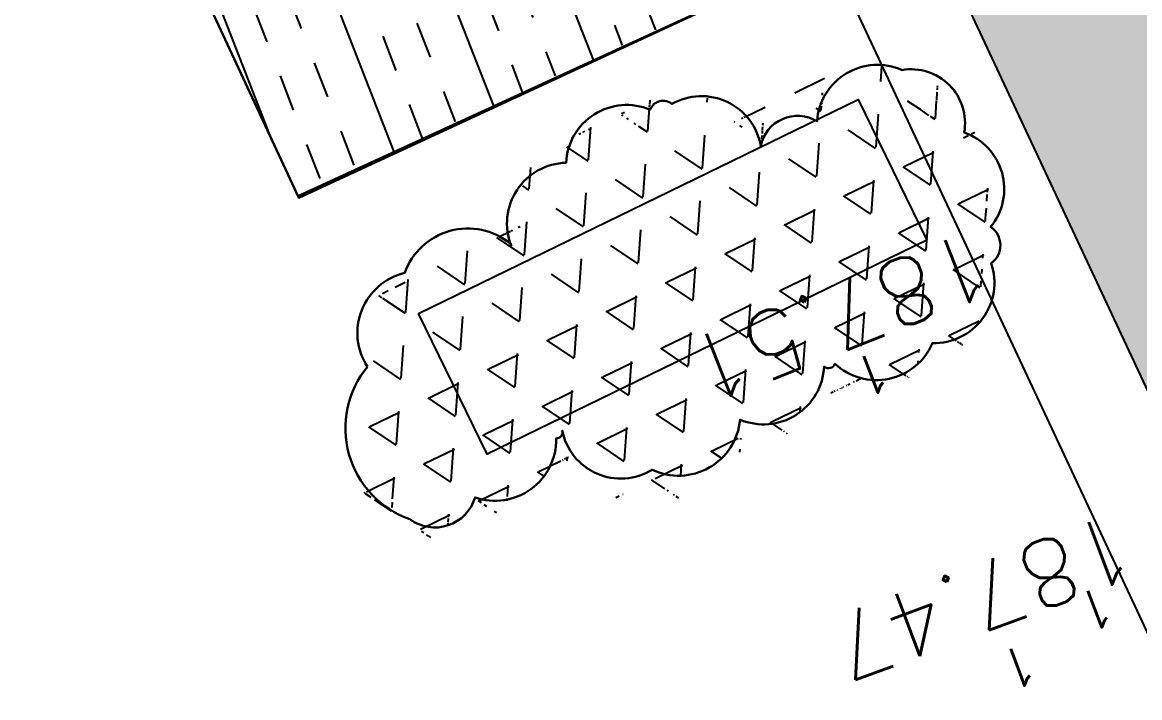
# Model space of a CAD drawing. Header units: centimetres. Extents: x 212517 to 243222, y -357108 to -330212.
# Drawn here: x 230074 to 230645, y -344479 to -344134 of the extents above; entities that cross this region are included whole.
import ezdxf
from ezdxf.enums import TextEntityAlignment as Align
from ezdxf.lldxf.tags import DXFTag

# ---------------------------------------------------------------- set-up
doc = ezdxf.new("R2010")
doc.units = ezdxf.units.CM
for name, color, linetype, plot in [('Fond topo - N', 252, 'Continuous', False), ('Fond topo - NCACHE', 252, 'Continuous', False), ('Fond topo - ZCACHE', 252, 'Continuous', False)]:
    doc.layers.add(name, color=color, linetype=linetype, plot=plot)
doc.layers.add('Fond topo - P', color=252, linetype='Continuous', lineweight=50)
doc.layers.add('Fond topo - PSEUIL', color=252, linetype='Continuous', lineweight=50)
for name, color, linetype in [('Fond topo - Z', 252, 'Continuous'), ('Fond topo - ZSEUIL', 252, 'Continuous'), ('prlm-VRD', 2, 'Continuous'), ('SA - bât E', 252, 'Continuous'), ('SA - clôture', 252, 'DIVISE2'), ('SA - EBC', 252, 'Continuous'), ('SA - jardinière', 252, 'Continuous'), ('SA - limite revêtement', 252, 'Continuous'), ('SA - platelage bois', 252, 'Continuous')]:
    doc.layers.add(name, color=color, linetype=linetype)
doc.styles.add('SIMPLEX', font='simplex_.ttf', dxfattribs={"height": 1.25})
tags = doc.linetypes.add('CACHE2', pattern=[4.762499928474426, 3.174999952316284, -1.587499976158142]).pattern_tags.tags
tags[6:7] = [DXFTag(74, 4), DXFTag(75, 0), DXFTag(340, '0'), DXFTag(46, 0.0), DXFTag(50, 0.0), DXFTag(44, 0.0), DXFTag(45, 0.0)]
tags[4:5] = [DXFTag(74, 4), DXFTag(75, 0), DXFTag(340, '0'), DXFTag(46, 0.0), DXFTag(50, 0.0), DXFTag(44, 0.0), DXFTag(45, 0.0)]
tags = doc.linetypes.add('DIVISE2', pattern=[15.874999761581421, 6.349999904632568, -3.174999952316284, 0, -3.174999952316284, 0, -3.174999952316284]).pattern_tags.tags
tags[14:15] = [DXFTag(74, 4), DXFTag(75, 0), DXFTag(340, '0'), DXFTag(46, 0.0), DXFTag(50, 0.0), DXFTag(44, 0.0), DXFTag(45, 0.0)]
tags[12:13] = [DXFTag(74, 4), DXFTag(75, 0), DXFTag(340, '0'), DXFTag(46, 0.0), DXFTag(50, 0.0), DXFTag(44, 0.0), DXFTag(45, 0.0)]
tags[10:11] = [DXFTag(74, 4), DXFTag(75, 0), DXFTag(340, '0'), DXFTag(46, 0.0), DXFTag(50, 0.0), DXFTag(44, 0.0), DXFTag(45, 0.0)]
tags[8:9] = [DXFTag(74, 4), DXFTag(75, 0), DXFTag(340, '0'), DXFTag(46, 0.0), DXFTag(50, 0.0), DXFTag(44, 0.0), DXFTag(45, 0.0)]
tags[6:7] = [DXFTag(74, 4), DXFTag(75, 0), DXFTag(340, '0'), DXFTag(46, 0.0), DXFTag(50, 0.0), DXFTag(44, 0.0), DXFTag(45, 0.0)]
tags[4:5] = [DXFTag(74, 4), DXFTag(75, 0), DXFTag(340, '0'), DXFTag(46, 0.0), DXFTag(50, 0.0), DXFTag(44, 0.0), DXFTag(45, 0.0)]

# ---------------------------------------------------------------- blocks, each defined once
blk = doc.blocks.new('PTOPO')
at = {"layer": 'Fond topo - NCACHE', "style": 'SIMPLEX'}
blk.add_attdef('MAT', text='', height=0.34, dxfattribs=at).set_placement((0.09999999986030161, -0.09999999962747097), align=Align.TOP_LEFT)
at = {"layer": 'Fond topo - ZCACHE', "style": 'SIMPLEX'}
blk.add_attdef('ALT', (0.09999999986030161, 0.09999999962747097), '', height=0.34, dxfattribs=at)
blk = doc.blocks.new('A$C1F970F0F')
at = {"layer": 'SA - bât E'}
h = blk.add_hatch(dxfattribs=at)
h.set_pattern_fill('ARDOISES4', color=256, scale=40.00000059999999, angle=-75.52360446315105, style=0, pattern_type=2)
h.set_pattern_definition([(14.47639553684895, (-277130161.1279894, -473864756.7787022), (28.73078359319869, 48.72927426220079), [20.0000003, -20.0000003]), (14.47639553684895, (-277130160.7280196, -473864758.3279034), (28.73078359319869, 48.72927426220079), [20.0000003, -20.0000003]), (284.4763955368489, (-277130141.7629749, -473864751.7790796), (48.72927426220079, -28.73078359319869), [19.20000028799999, -20.80000031199999]), (284.4763955368489, (-277130136.5633674, -473864771.9186946), (48.72927426220079, -28.73078359319869), [19.20000028799999, -20.80000031199999]), (14.47639553684895, (-277130136.9633372, -473864770.3694935), (28.73078359319869, 48.72927426220079), [20.0000003, -20.0000003]), (14.47639553684895, (-277130136.5633674, -473864771.9186946), (28.73078359319869, 48.72927426220079), [20.0000003, -20.0000003]), (284.4763955368489, (-277130160.7280196, -473864758.3279034), (48.72927426220079, -28.73078359319869), [38.40000057599999, -1.600000023999999])])
h.paths.add_polyline_path([(2479.020630617319, 6977.865011793075), (2626.452881901957, 6898.937473235348), (3105.600049591822, 5023.379425859004), (3015.608395762265, 4881.186243193044)])
h.paths.add_polyline_path([(3846.089590560668, 6038.960307619137), (3646.17616957058, 5834.459712162015), (3645.493868882945, 5833.761755405602), (3487.313150140795, 6451.841734124634), (3761.821211887602, 6368.233041649026)])
h.paths.add_polyline_path([(3420.979609354826, 6579.377515196006), (3421.145871276309, 6579.391917033618), (3487.313150140795, 6451.841734124634), (3645.493868882945, 5833.761755405602), (3646.182732206646, 5833.938051163026), (3647.955312444629, 5693.034905043155), (3647.823469613824, 5693.001163425181)])
at = {"layer": 'SA - EBC'}
h = blk.add_hatch(dxfattribs=at)
h.set_pattern_fill('_USER', color=256, scale=74.99999999999999, angle=-325.7236014113932, style=0, pattern_type=0)
h.set_pattern_definition([(34.27639858860678, (-277130161.1279894, -473864756.7787022), (-42.238928459823, 61.97477650275113), [])])
edge = h.paths.add_edge_path()
edge.add_line((5801.470568619522, -3162.013069131843), (4083.559282644929, -3271.123614088357))
edge.add_line((4083.559282644929, -3271.123614088356), (4014.481307725509, -3717.332461968055))
edge.add_line((4014.48130772551, -3717.332461968055), (3135.517961824245, -3810.19300101904))
edge.add_line((3135.517961824245, -3810.19300101904), (2274.245008604417, -3693.648081323564))
edge.add_line((2274.245008604417, -3693.648081323564), (1554.636776175834, -3420.099318784944))
edge.add_arc((2508.775769578408, -2315.674454232369), 1459.498372788833, 157.1868533427094, 229.1754823893534, ccw=False)
edge.add_arc((1966.013830892235, -2087.371785851423), 870.6752834691503, 94.3015183869224, 157.1868533106914, ccw=False)
edge.add_line((1900.708697991695, -1219.149067345796), (2859.239020416566, -1223.495634912559))
edge.add_arc((3100.860739749298, 1265.329539486049), 2500.526305395239, 264.4549516394795, 302.9422754293212)
edge.add_arc((4209.331858878893, -445.3369775435177), 462.1229708170858, 302.9422754305585, 376.8336969250394)
edge.add_arc((2214.122706379954, -1049.006753214115), 2546.655714682971, 16.8336969158998, 38.14703645440247)
edge.add_arc((3041.32627014761, -399.2990096244524), 1494.806919462396, 38.14703657403813, 72.97328584086019)
edge.add_line((3479.031970107599, 1029.988031775616), (2182.437305702805, 1414.38613606858))
edge.add_line((2182.437305702805, 1414.38613606858), (1056.590900019184, 1822.819186472099))
edge.add_arc((1766.412018482452, 3779.442320525911), 2081.398594438606, 212.7495497786225, 250.0603089288685, ccw=False)
edge.add_line((15.86575126143373, 2653.472571668582), (-104.0907319930869, 3091.26353710603))
edge.add_line((-104.0907319930869, 3091.26353710603), (-169.6986146466322, 3639.54836895815))
edge.add_line((-169.6986146466322, 3639.548368958149), (-35.58090533515337, 6158.014854826562))
edge.add_arc((-194.3533792400212, 7143.826589584332), 998.5156357593988, 279.1493507374978, 373.962283499627)
edge.add_arc((2392.201579171132, 7786.918955579627), 1666.786287877102, 172.6269749467245, 193.9622835974407, ccw=False)
edge.add_arc((-45.50651600643437, 8102.354993671941), 791.2455775503726, -7.373025019439765, 16.43829965925021)
edge.add_line((713.3969204091394, 8326.263765657093), (486.7428317772967, 9142.81155059313))
edge.add_line((486.7428317772967, 9142.811550593131), (1338.845530021721, 9564.23852196786))
edge.add_line((1338.845530021721, 9564.23852196786), (1632.623584095551, 8945.24637913095))
edge.add_line((1632.623584095551, 8945.246379130947), (1394.029444699765, 8829.874494032001))
edge.add_line((1394.029444699765, 8829.874494032001), (1731.997733793977, 8131.230781666551))
edge.add_arc((1233.216649704336, 7889.945865525577), 554.0766919865823, -19.640967550384175, 25.815335324856676, ccw=False)
edge.add_line((1755.055695752756, 7703.706797235046), (1558.214479468655, 6807.520788570679))
edge.add_line((1558.214479468655, 6807.52078857068), (1570.021725572625, 6609.158708993335))
edge.add_line((1570.021725572625, 6609.158708993335), (1852.913141606868, 5734.125706863067))
edge.add_line((1852.913141606869, 5734.125706863067), (2726.748207475315, 4020.986816292172))
edge.add_line((2726.748207475315, 4020.986816292172), (3802.352916265851, 4004.947770972833))
edge.add_arc((8355.58168857983, 5950.706307988518), 4951.552134169374, 203.138762427905, 230.8301436200186)
edge.add_arc((13583.66465597079, 12367.85935474512), 13228.79229856088, 230.8301435441083, 233.1638398044412)
edge.add_line((5652.622255943647, 1780.153648245416), (4998.697813068342, 1820.441475819727))
edge.add_line((4998.697813068342, 1820.441475819727), (4863.841220233488, 767.0816613875431))
edge.add_line((4863.841220233488, 767.0816613875434), (5595.355488733695, 631.185878681516))
edge.add_line((5595.355488733695, 631.1858786815158), (5852.747939948536, -2020.707044821664))
edge.add_line((5852.747939948536, -2020.707044821665), (5881.394298709887, -2966.563612924887))
edge.add_line((5881.394298709887, -2966.563612924887), (5801.470568619523, -3162.013069131842))
at = {"layer": 'SA - jardinière'}
h = blk.add_hatch(dxfattribs=at)
h.set_pattern_fill('TRIANG', color=256, scale=89.99999759999999, angle=15.23211186070149, style=0, pattern_type=2)
h.set_pattern_definition([(75.2321118607015, (-277130161.1279894, -473864756.7787022), (-23.96133639204728, 23.76797836064067), [16.87499955, -16.87499955]), (135.2321118607015, (-277130161.1279894, -473864756.7787022), (-32.56434125293728, -8.867136843817182), [16.87499954999999, -16.87499954999999]), (15.23211186070148, (-277130173.1086576, -473864744.894713), (8.603004860889989, 32.63511520445786), [16.87499955, -16.87499955])])
h.paths.add_polyline_path([(2527.898266845109, 5350.352313453817), (2527.455474122987, 5351.47860889895), (2527.056243734632, 5352.621072046175), (2526.701164200782, 5353.778018441919), (2526.390758990347, 5354.947742965948), (2526.125485904802, 5356.128521085405), (2525.90573571111, 5357.318612146899), (2525.731832466107, 5358.516261589985), (2525.604032601409, 5359.71970424845), (2525.522524553892, 5360.92716565253), (2525.487428126494, 5362.136866036256), (2525.49879552108, 5363.347022037598), (2525.556609782121, 5364.555849742045), (2525.660785653472, 5365.761567079614), (2525.811169491692, 5366.962396495313), (2526.007539769267, 5368.156567981841), (2526.249606849296, 5369.342321018004), (2526.537014055079, 5370.517907588933), (2526.869337652064, 5371.681594843567), (2527.246087617984, 5372.831667034123), (2527.666708547462, 5373.966429041504), (2528.13058062736, 5375.084207896763), (2528.637019916791, 5376.183355761284), (2529.185279673225, 5377.26225242448), (2529.774551803373, 5378.31930720914), (2530.403967652726, 5379.352962139483), (2531.072599260964, 5380.361693314793), (2531.779461123394, 5381.34401370383), (2532.523510943765, 5382.298474992805), (2533.30365213399, 5383.223670524344), (2534.118734450516, 5384.118236030052), (2534.96755649473, 5384.980852948501), (2535.848866768032, 5385.810249742024), (2536.761366180584, 5386.605203506932), (2537.703709486247, 5387.364542545406), (2538.674507755991, 5388.087147413678), (2539.672329542479, 5388.771952692027), (2540.695704059168, 5389.41794913157), (2541.743122652005, 5390.024184418211), (2542.81304111894, 5390.589764534341), (2543.903882448815, 5391.113856083786), (2545.014038543337, 5391.595686250057), (2546.141872698091, 5392.034544885765), (2547.285722401081, 5392.429785025304), (2548.443901336825, 5392.780823832347), (2549.614702226475, 5393.08714395773), (2550.796399116834, 5393.348293864277), (2551.987249944588, 5393.563888478627), (2553.185499203812, 5393.733610013097), (2554.389380526844, 5393.857208330011), (2555.597119161859, 5393.934501136009), (2555.597119270694, 5393.934501210186), (2556.277498991168, 5395.055041299788), (2557.000392279027, 5396.148637068057), (2557.764733410855, 5397.213676579383), (2558.569395717838, 5398.248589582372), (2559.413192924332, 5399.251850573913), (2560.294881239294, 5400.221980583223), (2561.213160813405, 5401.157549360376), (2562.166677923383, 5402.057177901052), (2563.154027034302, 5402.919539951743), (2564.173752633832, 5403.743363937274), (2565.224351371488, 5404.52743587325), (2566.304274507784, 5405.270599660539), (2567.411930173408, 5405.97175988021), (2568.545685218733, 5406.629882675512), (2569.703868559277, 5407.243998151523), (2570.884772898361, 5407.813200712423), (2572.086657099981, 5408.336651455758), (2573.307749668089, 5408.813578650987), (2574.546250259879, 5409.243279348642), (2575.800333348082, 5409.625119824234), (2577.068149969248, 5409.958537427271), (2578.347831299398, 5410.243040567618), (2579.637490990171, 5410.478209789687), (2580.935227590245, 5410.663698546109), (2582.239128155643, 5410.799233367109), (2583.547270487456, 5410.884614289814), (2584.857726365717, 5410.919715667644), (2586.168563602054, 5410.904485497218), (2587.477850143551, 5410.838946442138), (2588.783655610339, 5410.72319506786), (2590.084055249046, 5410.557401946087), (2591.377131872435, 5410.34181176138), (2592.660979381007, 5410.07674188594), (2593.933705150444, 5409.762583349293), (2595.193433003495, 5409.399799138026), (2596.438305698636, 5408.988924198426), (2597.666488343535, 5408.530564316102), (2598.876170206456, 5408.025394919865), (2600.065568194167, 5407.474160802222), (2601.232928794382, 5406.877674614082), (2602.37653112873, 5406.236815717855), (2603.494689347177, 5405.552528691339), (2604.58575516662, 5404.825822467811), (2605.64812006983, 5404.057768308209), (2606.680217934862, 5403.249498544877), (2607.680527428104, 5402.402204327404), (2608.647573942534, 5401.517134971197), (2609.579931583851, 5400.595595306457), (2610.476226256044, 5399.638943577223), (2611.335136511995, 5398.648590427206), (2611.359700737432, 5398.639225932579), (2611.383887229965, 5398.628925569813), (2611.407660608611, 5398.617704096256), (2611.430985628225, 5398.605578613218), (2611.453828050915, 5398.592566410415), (2611.476154094895, 5398.578687060872), (2611.497930883718, 5398.563960914036), (2611.519126281282, 5398.548409600969), (2611.53970902354, 5398.532056104179), (2611.55964895836, 5398.514924522631), (2611.578916456284, 5398.497040088548), (2611.597483263193, 5398.47842929029), (2611.615321893046, 5398.45911941864), (2611.632406258017, 5398.439139016185), (2611.648710941309, 5398.418517541105), (2611.66421190632, 5398.397285232857), (2611.678886468911, 5398.375473591375), (2611.69271290158, 5398.353114788517), (2611.705670862572, 5398.330241681581), (2611.71774118444, 5398.306887948145), (2611.728906102811, 5398.283088042736), (2611.739149216181, 5398.25887710966), (2611.748455428375, 5398.234290804318), (2611.756810719792, 5398.20936533654), (2611.764203269031, 5398.184137637309), (2611.770621769755, 5398.158644729639), (2611.776057142253, 5398.132924257541), (2611.780500964685, 5398.107013835219), (2611.783946905265, 5398.080952102882), (2611.786389804454, 5398.054777383956), (2611.787826316188, 5398.028527942792), (2611.788253902687, 5398.002242933333), (2611.787672193203, 5397.975960814773), (2611.786082019028, 5397.94972038739), (2611.783485738635, 5397.92356025703), (2611.779887101096, 5397.897519240134), (2611.77529139307, 5397.871635388015), (2611.769705618322, 5397.845947185102), (2611.763137671423, 5397.820492188829), (2611.755597581379, 5397.795308215921), (2611.747096084991, 5397.770432190765), (2611.73764619006, 5397.745900892029), (2611.727261212192, 5397.721750471367), (2611.715957086001, 5397.698016394869), (2611.703750077466, 5397.674733876303), (2611.690658418567, 5397.651936998811), (2611.676701061548, 5397.629659519562), (2611.661898913556, 5397.607934256778), (2611.646273807207, 5397.586793284695), (2611.629848614274, 5397.566267532878), (2611.430441481023, 5398.740590019249), (2611.276261074822, 5399.921701700665), (2611.167534653294, 5401.107861419427), (2611.10442236385, 5402.2973206321), (2611.087017373987, 5403.488325849322), (2611.11534530973, 5404.679121301412), (2611.18936434641, 5405.867951670018), (2611.308965447098, 5407.053064223079), (2611.473972248174, 5408.232711964492), (2611.684141590305, 5409.405156187598), (2611.939163469893, 5410.568668095776), (2612.238662162034, 5411.721532855217), (2612.582195953616, 5412.862050688134), (2612.969258482573, 5413.988540315849), (2613.399279268173, 5415.099341133276), (2613.871624293285, 5416.192815657914), (2614.385597336031, 5417.267351931714), (2614.940440454313, 5418.321365704222), (2615.535335971166, 5419.353303658528), (2616.169406893448, 5420.361643995483), (2616.841718292681, 5421.344900722007), (2617.551279319563, 5422.301624027881), (2618.297043850681, 5423.230403575628), (2619.07791259174, 5424.129870471898), (2619.892734120835, 5424.998698396922), (2620.740307549007, 5425.835606892158), (2621.619383270296, 5426.639361692193), (2622.528665594557, 5427.408778491581), (2623.466813817106, 5428.14272283706), (2624.432445078226, 5428.840112714023), (2625.424135882001, 5429.49992005984), (2626.440424153089, 5430.121172364889), (2627.479811864028, 5430.702953407246), (2628.540766962359, 5431.244405920923), (2629.621725150133, 5431.744731732814), (2630.721092866829, 5432.203192998752), (2631.837249689968, 5432.619114118581), (2632.968550045982, 5432.991881886083), (2634.113326399027, 5433.320946686061), (2635.269890963235, 5433.605823402301), (2636.436538684951, 5433.846092274625), (2637.611550091879, 5434.041398928045), (2638.7931927426, 5434.191455520067), (2639.979724796673, 5434.296040822896), (2641.169397000715, 5434.355000700398), (2642.360455760768, 5434.368248189778), (2643.55114497379, 5434.335763913032), (2644.739709796722, 5434.257595457954), (2645.924397655119, 5434.133858324578), (2647.103462320013, 5433.964734679163), (2647.10346239419, 5433.964734570327), (2647.40901025048, 5435.141432840868), (2647.760415859861, 5436.305259675092), (2648.157139898338, 5437.454428187234), (2648.598573315717, 5438.587174838452), (2649.084038499514, 5439.7017608278), (2649.612790493588, 5440.796475273799), (2650.184017535355, 5441.869638051114), (2650.796842826941, 5442.91960163525), (2651.450325691433, 5443.944754580305), (2652.143463326708, 5444.943523272153), (2652.875191393939, 5445.914374660622), (2653.644387099637, 5446.855818519456), (2654.449869531828, 5447.76640984712), (2655.290402283877, 5448.644750834386), (2656.164695455785, 5449.489493423747), (2657.07140694981, 5450.299340770227), (2658.009144815593, 5451.073050114832), (2658.976469923222, 5451.80943351057), (2659.97189734201, 5452.507360973689), (2660.993899230537, 5453.165760979037), (2662.040906860824, 5453.783623015131), (2663.111313183249, 5454.359998615027), (2664.203475021262, 5454.894003310375), (2665.315716138898, 5455.384817187951), (2666.446329086797, 5455.831687004533), (2667.59357869327, 5456.2339268528), (2668.755703931137, 5456.590919134816), (2669.930920901343, 5456.902116177114), (2671.117425693195, 5457.167040068175), (2672.313397236271, 5457.385284203669), (2673.516999766895, 5457.556513672441), (2674.726385723739, 5457.680465656029), (2675.939698757786, 5457.756949806511), (2677.155076691007, 5457.785848728859), (2678.370653702096, 5457.76711813574), (2679.584564199508, 5457.700786777547), (2680.794944743773, 5457.586956457516), (2681.999937588485, 5457.425801835069), (2683.197692974183, 5457.217570275767), (2684.386372588928, 5456.962581480312), (2685.564151798418, 5456.661226872641), (2686.729222762729, 5456.313968914886), (2687.879797153068, 5455.921340687675), (2689.01410906749, 5455.483944769226), (2690.130417123745, 5455.00245264943), (2691.227007963556, 5454.477603213139), (2692.302198494503, 5453.910202315586), (2693.354338271975, 5453.30112071991), (2694.381812410028, 5452.65129345112), (2694.52467437032, 5452.878442126697), (2694.676150677687, 5453.09993920234), (2694.836018086955, 5453.315458232123), (2695.004041154163, 5453.524681431085), (2695.17997183725, 5453.727300319564), (2695.363551064817, 5453.923016373995), (2695.554507889008, 5454.111540808178), (2695.75256112427, 5454.292595969114), (2695.957418677016, 5454.465914800435), (2696.168778680414, 5454.631241954531), (2696.386329247606, 5454.78833336534), (2696.609749979445, 5454.93695795336), (2696.83871141271, 5455.076896213542), (2697.072875887303, 5455.207942041601), (2697.311898523699, 5455.329902264545), (2697.555426611519, 5455.442597040828), (2697.803101355061, 5455.545860193301), (2698.054557582144, 5455.639539548708), (2698.309424619645, 5455.723497056244), (2698.5673266311, 5455.797608818407), (2698.82788357889, 5455.861765667086), (2699.090711389923, 5455.915873037387), (2699.355422585081, 5455.959851038014), (2699.621626743674, 5455.993635026819), (2699.888931767185, 5456.017175276693), (2700.156943215171, 5456.030436722174), (2700.425266349568, 5456.033399994122), (2700.693505321535, 5456.026061004982), (2700.961264971782, 5456.008429944329), (2701.228150348051, 5455.980533360787), (2701.493768194879, 5455.94241226851), (2701.757726805939, 5455.894122743868), (2702.019637242724, 5455.835735979025), (2702.279113093997, 5455.76733813791), (2702.535772219954, 5455.689029931128), (2702.789236083259, 5455.600926837434), (2703.039130967039, 5455.503158778279), (2703.285088620975, 5455.395869900673), (2703.526746289729, 5455.279218477013), (2703.763747976, 5455.153376191942), (2703.995744120948, 5455.01852858203), (2704.222392690483, 5454.87487464047), (2704.443359694493, 5454.722626055244), (2704.65831934144, 5454.562007274623), (2704.866954632458, 5454.393255015516), (2705.068958322161, 5454.216618081506), (2705.264032202553, 5454.032356834952), (2705.451889036432, 5453.840743020423), (2705.63225174356, 5453.642058970939), (2705.804854573589, 5453.436597670205), (2705.80485455626, 5453.436597578699), (2706.927062462937, 5453.797311494583), (2708.062290136118, 5454.114680220167), (2709.208864290533, 5454.388236272473), (2710.365094502084, 5454.617576078316), (2711.529276243445, 5454.80236186391), (2712.699693508621, 5454.942320873463), (2713.874620704036, 5455.037247096379), (2715.052325953837, 5455.087000451725), (2716.231073029125, 5455.091507465539), (2717.409124255331, 5455.05076185769), (2718.584743095877, 5454.964823294285), (2719.756196380177, 5454.833818766697), (2720.921757207575, 5454.657941283318), (2722.079707488002, 5454.437450146724), (2723.228339903121, 5454.172670297897), (2724.365961493068, 5453.863992110928), (2725.490895056772, 5453.511870653875), (2726.601482200082, 5453.116825016733), (2727.696085805721, 5452.679437464525), (2728.773092389573, 5452.200352991068), (2729.830914105508, 5451.680277517496), (2730.867991514809, 5451.11997812608), (2731.882795784421, 5450.520280653399), (2732.873830973907, 5449.882068878076), (2733.839636260018, 5449.206284004717), (2734.778787716918, 5448.493922051862), (2735.689900889457, 5447.746033175093), (2736.571632660728, 5446.963719891539), (2737.422683308895, 5446.148135552913), (2738.241798179967, 5445.30048241733), (2739.027769618452, 5444.422009956655), (2739.779439344446, 5443.514013268882), (2740.495698804434, 5442.57783092638), (2741.175492308852, 5441.614843149455), (2741.817817857059, 5440.626469280438), (2742.421728456561, 5439.614166491181), (2742.986333805509, 5438.579426905168), (2743.510801525964, 5437.52377622651), (2743.994358650912, 5436.448770330335), (2744.436292228773, 5435.355994200446), (2744.835950845075, 5434.247058702722), (2745.19274513339, 5433.123598403033), (2745.506149345513, 5431.98726984807), (2745.775701361918, 5430.839747866645), (2746.001003925017, 5429.682724198688), (2746.181724702295, 5428.517904450087), (2746.317597437786, 5427.347005789299), (2746.408421741373, 5426.171754333193), (2746.45406383958, 5424.993882729966), (2746.454456346862, 5423.815127074468), (2746.741478975589, 5424.494230795553), (2747.054359330835, 5425.16181594338), (2747.392636167031, 5425.816898199329), (2747.755810890892, 5426.458511881719), (2748.143347969706, 5427.085711100743), (2748.554676192982, 5427.697571415272), (2748.989189303271, 5428.293190661285), (2749.446246692129, 5428.871691000169), (2749.925174459359, 5429.432219381642), (2750.425266773084, 5429.973949845451), (2750.94578617823, 5430.496083273372), (2751.48596554722, 5430.997850432145), (2752.045008456398, 5431.478511333465), (2752.622090952333, 5431.937357553529), (2753.216362044692, 5432.373712708429), (2753.826945979309, 5432.78693344549), (2754.452942360175, 5433.176410462833), (2755.093428486277, 5433.541569962581), (2755.7474602722, 5433.881873381727), (2756.414073418268, 5434.196819066289), (2757.092285413951, 5434.485942839781), (2757.781096259501, 5434.748818435277), (2758.479490521358, 5434.9850583384), (2759.186438860691, 5435.19431435094), (2759.900899017777, 5435.376277783578), (2760.6218177135, 5435.530680612391), (2761.348132250695, 5435.657295175588), (2762.078771750862, 5435.755934697605), (2762.812659420988, 5435.826453997268), (2763.548713135873, 5435.868748808785), (2764.285847923315, 5435.882757017289), (2765.022977244505, 5435.868458037199), (2765.75901420093, 5435.825872678454), (2766.492873978676, 5435.755063915848), (2767.223474573543, 5435.656136088197), (2767.949738953908, 5435.529235057465), (2768.670596759126, 5435.374547792337), (2769.384984911649, 5435.19230234708), (2770.091850625625, 5434.982767481357), (2770.79015173757, 5434.746252028881), (2771.478858868542, 5434.483104677515), (2772.156956681657, 5434.19371335198), (2772.823445477205, 5433.878504627412), (2773.477342959682, 5433.537943299928), (2774.117685013532, 5433.172531102279), (2774.743527694772, 5432.782807084965), (2775.353948559929, 5432.369345374036), (2775.948047479886, 5431.932755964835), (2776.524948854759, 5431.473682027647), (2777.083802072809, 5430.992800579092), (2777.41441526053, 5432.15994334161), (2777.790492733524, 5433.313239883407), (2778.211457198975, 5434.450920177533), (2778.676662347731, 5435.571237788686), (2779.185394273281, 5436.672473111618), (2779.736872105334, 5437.752935715642), (2780.3302493768, 5438.810967308515), (2780.964615194629, 5439.844943789624), (2781.638995863983, 5440.853278070388), (2782.352356271189, 5441.834422371619), (2783.103601427508, 5442.786870869583), (2783.891578131459, 5443.709161466523), (2784.715077164913, 5444.59987850275), (2785.572834240703, 5445.457654757301), (2786.463532861442, 5446.281173655389), (2787.385805684459, 5447.069171095231), (2788.338237403495, 5447.820437651162), (2789.319365746923, 5448.533820090772), (2790.32768491958, 5449.208223282352), (2791.361647225571, 5449.842612257274), (2792.419665524345, 5450.436013166666), (2793.50011588295, 5450.987515148828), (2794.601339638344, 5451.496271834421), (2795.721646745659, 5451.961502134198), (2796.859317549359, 5452.382492083691), (2798.012605724585, 5452.758595234071), (2799.179741124197, 5453.08923467223), (2800.358932221004, 5453.373902653076), (2801.548368954119, 5453.612162240601), (2802.746225601673, 5453.803647711727), (2803.950663573808, 5453.948065164829), (2805.15983425696, 5454.045193023747), (2806.371881347955, 5454.094881974911), (2807.584944751983, 5454.097056030111), (2808.797162240114, 5454.051711643878), (2810.006673203785, 5453.958918519056), (2811.2116210395, 5453.818819060417), (2812.410156512355, 5453.631628116818), (2813.600439444725, 5453.397633514501), (2814.780643351888, 5453.117193757378), (2815.94895629812, 5452.790740045031), (2817.103585124033, 5452.418772818083), (2818.242757549097, 5452.001863350572), (2819.364725016665, 5451.540651504985), (2820.467765387845, 5451.035845316877), (2821.550185501603, 5450.488219372603), (2822.610323857542, 5449.898614585612), (2823.646553322977, 5449.267935598454), (2824.657283347098, 5448.597150837417), (2825.712581489995, 5448.56095053967), (2826.765712232473, 5448.484266579103), (2827.815122906504, 5448.367211574376), (2828.859266571284, 5448.209958292325), (2829.896604024976, 5448.012738508681), (2830.925606110381, 5447.775843045371), (2831.944755796006, 5447.499620997252), (2832.952550733364, 5447.184479721749), (2833.947505274278, 5446.830883603738), (2834.928152621952, 5446.439354027323), (2835.893047237174, 5446.010468067074), (2836.840766605347, 5445.54485805859), (2837.769913671802, 5445.043210568585), (2838.679118772451, 5444.506264702232), (2839.567041504796, 5443.934812222779), (2840.432372989949, 5443.329695606561), (2841.273837575208, 5442.691806772697), (2842.090194737663, 5442.022086248648), (2842.880241014161, 5441.321521098549), (2843.642811870939, 5440.591144284772), (2844.376783158049, 5439.832032212381), (2845.081072693376, 5439.045304334357), (2845.754642339583, 5438.232120104227), (2846.396499101497, 5437.393678389079), (2847.005696998533, 5436.531215219226), (2847.581337604748, 5435.646001884955), (2848.122572660932, 5434.739343588772), (2848.62860409821, 5433.812576692091), (2849.098685992269, 5432.867067397266), (2849.532125355038, 5431.904209796699), (2849.928283256381, 5430.925422911579), (2850.286575640715, 5429.932149873715), (2850.606474420274, 5428.925855064447), (2850.88750796248, 5427.908021557862), (2851.129261889243, 5426.88015021113), (2851.33137994563, 5425.843755992855), (2851.493564117724, 5424.80036672851), (2851.615575291923, 5423.751520700685), (2851.697233696554, 5422.698764100975), (2851.738418788918, 5421.643648681674), (2851.739070035886, 5420.587729996569), (2851.699186371138, 5419.53256466009), (2851.6188266257, 5418.479707990876), (2851.498109193136, 5417.430712369007), (2851.33721221815, 5416.387123977503), (2851.136372689878, 5415.350481267859), (2850.895886797548, 5414.322312333429), (2850.616108926023, 5413.304133109106), (2850.297451610099, 5412.297444251984), (2849.940384548749, 5411.303730190593), (2850.946223849945, 5410.694992572121), (2851.927953714357, 5410.048091650217), (2852.884126751841, 5409.363981251558), (2853.813333647465, 5408.643669604136), (2854.714204355948, 5407.888218637114), (2855.585410941822, 5407.098742210723), (2856.425669188443, 5406.276403726226), (2857.233740170914, 5405.422415922821), (2858.008432921589, 5404.538037434443), (2858.748605246697, 5403.624571971593), (2859.45316621713, 5402.68336633304), (2860.121076912999, 5401.715807705546), (2860.751352819434, 5400.723322925799), (2861.343064917774, 5399.70737448225), (2861.895340904251, 5398.669460568693), (2862.407366315161, 5397.611110890096), (2862.878386790941, 5396.533885854685), (2863.307707795465, 5395.439373214747), (2863.694696364371, 5394.329186787664), (2864.038782145645, 5393.204962941277), (2864.339457757345, 5392.068359104327), (2864.596280006334, 5390.921050692028), (2864.808870313949, 5389.764729224487), (2864.976915173575, 5388.601099112062), (2865.100167033841, 5387.431875687132), (2865.178444180113, 5386.258782951642), (2865.211631133847, 5385.083549804764), (2865.199678896619, 5383.907908954001), (2865.142605418794, 5382.733593508886), (2865.040494428016, 5381.562334548772), (2864.893496649314, 5380.395858806452), (2864.701828827011, 5379.235885630604), (2864.465773378134, 5378.084125155681), (2864.185678461782, 5376.942275539929), (2863.861956868631, 5375.812019478977), (2863.495085767917, 5374.695023495453), (2863.085606186184, 5373.592934435764), (2862.63412152591, 5372.507376527863), (2862.141297437964, 5371.439950457526), (2861.607860573166, 5370.392229528911), (2861.034597126545, 5369.365758234069), (2860.422352175333, 5368.362050008624), (2859.772028317527, 5367.38258417203), (2859.084584371409, 5366.428804941623), (2858.361033573217, 5365.502118172004), (2857.602442647553, 5364.603889824921), (2856.809929864991, 5363.735444346559), (2855.984663486526, 5362.898061834157), (2855.127860061732, 5362.092976557317), (2854.240782812876, 5361.321375557855), (2854.24078293904, 5361.321375723538), (2854.549689379515, 5361.00229199526), (2854.845860119548, 5360.671353274656), (2855.128840276102, 5360.329067227337), (2855.398195771607, 5359.975959285159), (2855.653512868135, 5359.612571312638), (2855.894399991967, 5359.239461356194), (2856.120487009892, 5358.857202075032), (2856.331427218772, 5358.466379985213), (2856.526896727185, 5358.067595197601), (2856.706595419726, 5357.661460003012), (2856.870247571919, 5357.248597239153), (2857.017602006179, 5356.829641114187), (2857.148432367066, 5356.405234405755), (2857.26253789422, 5355.976028788538), (2857.359743733651, 5355.542682974346), (2857.439900301369, 5355.105861979538), (2857.50288472391, 5354.666236473073), (2857.548600292103, 5354.224481268559), (2857.576976945644, 5353.781274379406), (2857.587971008297, 5353.337296121082), (2857.581565592062, 5352.893227991924), (2857.557770480732, 5352.449751557733), (2857.516622442546, 5352.007547349896), (2857.458184434381, 5351.567294542162), (2857.382546146658, 5351.129668572547), (2857.289823832108, 5350.695341365334), (2857.180159644473, 5350.264979465766), (2857.053722009379, 5349.839243495883), (2856.91070496996, 5349.418786951412), (2856.75132802465, 5349.00425509503), (2856.575835914382, 5348.59628433317), (2856.384497830935, 5348.195501038893), (2856.177607637411, 5347.802520088335), (2855.955482855423, 5347.417944768145), (2855.718464359416, 5347.042365411562), (2855.466916123645, 5346.676358688027), (2855.201223988953, 5346.320485846192), (2854.921796053739, 5345.975293777331), (2854.629061078197, 5345.64131209476), (2854.323468433015, 5345.319053238349), (2854.00548712055, 5345.009012185941), (2853.675605365156, 5344.711664540404), (2853.334329366769, 5344.427466955246), (2852.982183034724, 5344.156855478851), (2852.619706877909, 5343.900245575081), (2852.24745729908, 5343.658031024682), (2851.866005736648, 5343.430583898233), (2851.475937448785, 5343.218252890663), (2851.077851543919, 5343.021364358136), (2851.218757201713, 5341.841183866859), (2851.31425457711, 5340.65646431832), (2851.364202615505, 5339.468951967209), (2851.368527996446, 5338.280397492159), (2851.327224149993, 5337.092553054037), (2851.24035194998, 5335.907169700175), (2851.108039583727, 5334.725994924572), (2850.930481957982, 5333.550770031543), (2850.707940997052, 5332.383227330433), (2850.440744603691, 5331.22508815228), (2850.129286636264, 5330.078059726148), (2849.77402641244, 5328.94383280864), (2849.375487515488, 5327.824079635064), (2848.93425767994, 5326.720450813083), (2848.450987048854, 5325.63457337786), (2847.926388157224, 5324.568047951567), (2847.361234338278, 5323.522446959871), (2846.756358836895, 5322.499311577054), (2846.112653181934, 5321.500150138512), (2845.431066443829, 5320.526435722082), (2844.712603250621, 5319.57960368013), (2843.958322845894, 5318.661049543065), (2843.16933711865, 5317.772127875831), (2842.346809229394, 5316.914148651803), (2841.491951635837, 5316.088376963171), (2840.606024542889, 5315.296030091693), (2839.690334132186, 5314.538276043024), (2838.746229950052, 5313.816231766474), (2837.775104012563, 5313.13096180789), (2836.778387998714, 5312.483476376738), (2835.757550976663, 5311.874729975723), (2834.71409797086, 5311.30561996599), (2833.649567185012, 5310.776985292051), (2832.565528014623, 5310.289605246788), (2831.463578258868, 5309.844198388073), (2830.345342659297, 5309.441421204117), (2829.212469586229, 5309.081867508755), (2828.066628908496, 5308.766067328274), (2826.909510012906, 5308.494486328606), (2825.742818632765, 5308.267524709758), (2824.5682746968, 5308.085517234033), (2823.387609489038, 5307.948731868138), (2822.202563722331, 5307.85737062195), (2821.014884303096, 5307.811567981096), (2819.826321986824, 5307.811391540517), (2818.638628940022, 5307.856841518318), (2817.453556040103, 5307.947850887952), (2816.272850467118, 5308.084285549934), (2815.098252351329, 5308.265944397996), (2813.931493652264, 5308.492559531368), (2813.248854291662, 5307.513691613444), (2812.529141510967, 5306.56175038524), (2811.773416266607, 5305.638138920161), (2810.98279258885, 5304.744218960646), (2810.158436043573, 5303.881308176282), (2809.301561938919, 5303.050678702455), (2808.413433221395, 5302.253554789944), (2807.495359513001, 5301.491111849819), (2806.548693845483, 5300.764473849122), (2805.574831868013, 5300.074711754741), (2804.575209282261, 5299.422842502549), (2803.551299756526, 5298.809827117525), (2802.504612588889, 5298.236569260541), (2801.43669074819, 5297.703913893195), (2800.349108646707, 5297.212646277793), (2799.243469408875, 5296.763490693637), (2798.121403175684, 5296.357109241531), (2796.984563733531, 5295.994101060392), (2795.834627253277, 5295.675001049444), (2794.673288777668, 5295.400279964698), (2793.502260432856, 5295.170342482748), (2792.323268362947, 5294.985527781311), (2791.138050702344, 5294.846108217031), (2789.948354635091, 5294.752289313662), (2788.755933991467, 5294.704209458915), (2787.562546449455, 5294.70193939178), (2786.3699514814, 5294.745482496595), (2785.179907218566, 5294.834774638533), (2783.994167739242, 5294.969684108444), (2782.814480935685, 5295.150012121612), (2781.642586265993, 5295.375492959126), (2780.480211075166, 5295.645793811511), (2779.329068979178, 5295.96051650656), (2778.190856712197, 5296.31919725332), (2777.067252530782, 5296.721306849513), (2775.959912642355, 5297.166252969294), (2774.87046941878, 5297.653379364109), (2773.800528848728, 5298.181968051349), (2772.751668267367, 5298.751239839073), (2771.725434007, 5299.360355434447), (2770.723338751018, 5300.008416987514), (2769.74685968782, 5300.694469104312), (2768.797436482423, 5301.417500273668), (2767.876468705955, 5302.176445060184), (2766.985313925128, 5302.970184276465), (2766.125285859602, 5303.797547891347), (2765.297652433319, 5304.657316252016), (2764.503633718369, 5305.54822199), (2763.74440005564, 5306.468951609319), (2763.021070943541, 5307.418147877046), (2762.949638061257, 5307.304568875738), (2762.873897968348, 5307.193815728816), (2762.793962046852, 5307.086051515219), (2762.709948193788, 5306.981435426039), (2762.621980344225, 5306.880121622597), (2762.530188110813, 5306.782259209921), (2762.434706773374, 5306.687992807448), (2762.335677070264, 5306.597461071922), (2762.233245125572, 5306.510797564288), (2762.127561870283, 5306.428130195776), (2762.018783070017, 5306.34958074873), (2761.907069187771, 5306.275264902589), (2761.792584748925, 5306.205292259357), (2761.675498518014, 5306.139766025765), (2761.55598330949, 5306.078782764746), (2761.434215175257, 5306.022432359719), (2761.31037354748, 5305.970797892764), (2761.18464107845, 5305.923955674936), (2761.057203124143, 5305.881974396209), (2760.928247631903, 5305.844916284178), (2760.797964502696, 5305.812835613466), (2760.666545839267, 5305.785779890946), (2760.534185670248, 5305.763789149706), (2760.401078690577, 5305.746895429276), (2760.267421299238, 5305.73512400092), (2760.133410641243, 5305.728491937672), (2759.999244071758, 5305.727009163696), (2759.865119504107, 5305.730677914448), (2759.731234660399, 5305.739492783798), (2759.597786945358, 5305.753440558349), (2759.464972909767, 5305.772500887781), (2759.332988495178, 5305.796645574985), (2759.202028302555, 5305.825839093724), (2759.072285202691, 5305.860038283263), (2758.943950646067, 5305.899192858406), (2758.817213575189, 5305.943245046756), (2758.692261106026, 5305.992129933604), (2758.569277349526, 5306.04577549553), (2758.448443548873, 5306.104102574411), (2758.329937862507, 5306.167025108088), (2758.213934975915, 5306.234450583037), (2758.100605985865, 5306.306279297984), (2757.990117784811, 5306.382405617947), (2757.882633282735, 5306.462717268705), (2757.778311156192, 5306.547095763472), (2757.677305013662, 5306.635416750544), (2757.579763641645, 5306.727550061471), (2757.485830993569, 5306.823359902744), (2757.395645594998, 5306.922704968426), (2757.309340166518, 5307.025438701154), (2757.010350918526, 5305.872144664596), (2756.667309247018, 5304.731178275921), (2756.280721457901, 5303.604221393169), (2755.85115707247, 5302.492935561422), (2755.379249553963, 5301.398958842015), (2754.865694519063, 5300.323903876336), (2754.31124900173, 5299.26935575033), (2753.716730400243, 5298.236868686776), (2753.083015050562, 5297.22796489364), (2752.411037248916, 5296.244131905552), (2751.701787473044, 5295.286819697885), (2750.956311356229, 5294.357439648811), (2750.175707874562, 5293.457361849391), (2749.361127741463, 5292.587913132719), (2748.513771791108, 5291.750375294737), (2747.634889280763, 5290.945982761681), (2746.725775635039, 5290.175921690249), (2745.787771084451, 5289.44132690786), (2744.822258462356, 5288.743281666357), (2743.830661083032, 5288.082814821064), (2742.81444072649, 5287.460900074986), (2741.77509543821, 5286.878454120575), (2740.714157342029, 5286.3363357269), (2739.633190680426, 5285.835344025449), (2738.533788683243, 5285.376217491736), (2737.417572215911, 5284.959633063851), (2736.28618673899, 5284.586204727708), (2735.141300047575, 5284.256483092076), (2733.98460007795, 5283.970954192556), (2732.817791679945, 5283.730038965378), (2731.642595173661, 5283.534092383276), (2730.46074301436, 5283.383403613148), (2729.273977209542, 5283.278194514666), (2728.084047529716, 5283.218620453057), (2726.89270797021, 5283.204768883829), (2725.701714762294, 5283.236660487732), (2724.512823728541, 5283.31424834456), (2723.327787342171, 5283.437417921325), (2722.148352736805, 5283.60598744917), (2720.97625848711, 5283.819708817411), (2719.813232410607, 5284.078266852368), (2718.660989006188, 5284.38128018161), (2717.521226967509, 5284.728302368382), (2716.395626482192, 5285.118821664773), (2715.2858468485, 5285.552262316154), (2714.193524097564, 5286.027985769784), (2713.12026836676, 5286.545290319142), (2712.067661815847, 5287.10341348911), (2711.037256493903, 5287.701532534714), (2710.030570932115, 5288.33876584468), (2709.665325594298, 5287.156113220632), (2709.254035167258, 5285.988675398992), (2708.797330858289, 5284.838243950308), (2708.295913700044, 5283.706584994094), (2707.750553376961, 5282.595435629577), (2707.16208689847, 5281.506501058976), (2706.531417583448, 5280.441452978858), (2705.859513446443, 5279.401926189029), (2705.147405883355, 5278.389516282185), (2704.396187916229, 5277.405777132676), (2703.60701263908, 5276.452218821139), (2702.781091193715, 5275.530305079429), (2701.919691506716, 5274.641450875743), (2701.024135946368, 5273.787020678241), (2700.095798788963, 5272.968325712092), (2699.136105215729, 5272.186622917196), (2698.14652818365, 5271.443111938856), (2697.128586616174, 5270.738934332961), (2696.083843166906, 5270.075170766728), (2695.013901294223, 5269.452839961308), (2693.920403393749, 5268.872897339285), (2692.805027900008, 5268.336233109078), (2691.669486835213, 5267.843670833397), (2690.515523067574, 5267.395966716227), (2689.344908099932, 5266.99380793628), (2688.159438635548, 5266.637811780761), (2686.960934390993, 5266.328524732536), (2685.751234856033, 5266.06642137756), (2684.532196821597, 5265.85190411473), (2683.305691712267, 5265.685302334023), (2682.073601905961, 5265.566871502084), (2680.837818692386, 5265.496793643641), (2679.600238804155, 5265.475176292251), (2678.362762088255, 5265.502052457347), (2677.127287839574, 5265.57738103422), (2675.895712271336, 5265.701046335194), (2674.669926176156, 5265.872858627352), (2673.451810903955, 5266.092554041151), (2672.243236115208, 5266.359795469844), (2671.046056760563, 5266.674172762327), (2669.862110833407, 5267.03520324354), (2668.693215298537, 5267.442332864645), (2667.541164513689, 5267.894936501945), (2666.407726856979, 5268.392319543464), (2665.294641896459, 5268.933718709322), (2664.203618263292, 5269.518302833671), (2663.136330588371, 5270.145174582278), (2662.094417096122, 5270.813371761304), (2661.079477124119, 5271.521868734898), (2659.949713322797, 5271.119593119006), (2658.805059156723, 5270.761879891102), (2657.647271621603, 5270.449278312431), (2656.478127731011, 5270.182268165475), (2655.299422072781, 5269.961259363622), (2654.112963934919, 5269.786590789286), (2652.920574589537, 5269.658531092638), (2651.72408399938, 5269.577276566469), (2650.525328971066, 5269.5429517803), (2649.326149368004, 5269.55560972884), (2648.128385957254, 5269.615230723153), (2646.933877293472, 5269.721723454699), (2645.744456593864, 5269.87492426013), (2644.561949886573, 5270.074598230251), (2643.388172062079, 5270.320438630763), (2642.224924878782, 5270.612068133067), (2641.073993748508, 5270.949039233426), (2639.937145511953, 5271.330834769053), (2638.816124961457, 5271.756868576613), (2637.712652777956, 5272.226486736014), (2636.628422848883, 5272.738968173125), (2635.565099371162, 5273.293526630217), (2634.524314511576, 5273.889310824688), (2633.507665818232, 5274.525406171499), (2632.516713763076, 5275.200836196459), (2631.552979285072, 5275.914564328516), (2630.617941915709, 5276.665495013041), (2629.71303661302, 5277.452475638437), (2628.839652654481, 5278.274298072811), (2627.999130242951, 5279.129701012924), (2627.19275989107, 5280.017371238222), (2626.421779217136, 5280.935946587317), (2625.687371533684, 5281.884016888794), (2624.990664319582, 5282.860126904617), (2624.332726769446, 5283.862778405603), (2623.714568802305, 5284.890432444493), (2623.137139400598, 5285.94151147147), (2622.601324813299, 5287.01440223372), (2622.107947438406, 5288.107457882807), (2621.657764717906, 5289.219000648428), (2621.251467454584, 5290.347324337292), (2620.889679439726, 5291.490697247241), (2620.572955900268, 5292.647363977941), (2620.301783156973, 5293.8155493819), (2620.076577191523, 5294.993460257648), (2619.897683835707, 5296.179288726259), (2619.765377717004, 5297.371214421581), (2619.679861944496, 5298.567407962064), (2619.641267460675, 5299.766033158846), (2619.652900073399, 5299.648947706808), (2619.660029612661, 5299.531502138419), (2619.662645378769, 5299.413869192448), (2619.660743527998, 5299.296222773773), (2619.654326863264, 5299.178736097262), (2619.643404811937, 5299.061582071133), (2619.627993707277, 5298.944933907161), (2619.608115961448, 5298.828963381546), (2619.583800993042, 5298.713841227982), (2619.555084849967, 5298.599737398655), (2619.522009435124, 5298.486819978632), (2619.48462387414, 5298.375255400792), (2619.44298316497, 5298.265208322408), (2619.397148554322, 5298.156840985132), (2619.34718788567, 5298.050312675151), (2619.293174680707, 5297.945781129385), (2619.235188386174, 5297.843399834683), (2619.173314777979, 5297.743320036619), (2619.10764482572, 5297.645689248357), (2619.038275528019, 5297.550651282028), (2618.965309031432, 5297.458346226007), (2618.888852899424, 5297.368910488775), (2618.809019921055, 5297.28247541333), (2618.72592773038, 5297.199168771076), (2618.6396988037, 5297.119113245745), (2618.550460322988, 5297.042426838412), (2618.458343735003, 5296.969222666627), (2618.363484950944, 5296.899608642235), (2618.266023728098, 5296.83368720934), (2618.16610376203, 5296.771555705987), (2618.063872359396, 5296.713305762618), (2617.959480277802, 5296.65902333239), (2617.853081215604, 5296.608788124294), (2617.744832242388, 5296.562674374712), (2617.63489287075, 5296.520750075326), (2617.523425142263, 5296.48307705163), (2617.41059338692, 5296.449710818909), (2617.296563908421, 5296.42070054705), (2617.181504909302, 5296.396088790359), (2617.065585966155, 5296.375912345242), (2616.9489778203, 5296.360200394101), (2616.831852512934, 5296.348976470274), (2616.714382558834, 5296.342257097918), (2616.596741484289, 5296.340051879709), (2616.479102347058, 5296.342364440647), (2616.361638649365, 5296.349191117704), (2616.244523624556, 5296.360521948), (2616.127929881483, 5296.376340167426), (2616.012029290809, 5296.396622611324), (2615.896992875484, 5296.421339261295), (2615.666629952841, 5295.215945091853), (2615.389227583536, 5294.020499576856), (2615.065211540772, 5292.836837551906), (2614.695078975822, 5291.666775974893), (2614.279398400743, 5290.512110706494), (2613.818807533178, 5289.374614264263), (2613.314013507835, 5288.256032559806), (2612.765791115738, 5287.158082483392), (2612.174981769968, 5286.082449445757), (2611.542492441617, 5285.030784262057), (2610.869293963483, 5284.00470157735), (2610.15641964993, 5283.005775957316), (2609.404963653257, 5282.035540967284), (2608.616079383903, 5281.095485585123), (2607.790977940993, 5280.187053171431), (2606.930925657007, 5279.311637763874), (2606.037242591403, 5278.470583130219), (2605.111300661042, 5277.665180278759), (2604.15452101081, 5276.896665586582), (2603.168372356153, 5276.166218554185), (2602.154368285768, 5275.474960325747), (2601.114065364964, 5274.82395205778), (2600.049060151362, 5274.214192925018), (2598.960987619217, 5273.646618807431), (2597.851517787596, 5273.12210112781), (2596.722353588738, 5272.641444980554), (2595.575228411291, 5272.205387795963), (2594.411902804727, 5271.814599206047), (2593.23416254181, 5271.469678946982), (2592.043815311232, 5271.171156537569), (2590.842688295505, 5270.919490126552), (2589.632625075026, 5270.715066036245), (2588.415483138037, 5270.558198001866), (2587.193130607215, 5270.44912665399), (2585.967443739917, 5270.388019707591), (2584.740304157373, 5270.374970970172), (2583.513595068695, 5270.410000298554), (2582.289199583567, 5270.49305382363), (2581.068997074201, 5270.624004260184), (2579.854860543173, 5270.802650647061), (2578.648653505985, 5271.028718653184), (2577.452227400483, 5271.301861162945), (2576.267418842367, 5271.621659175098), (2575.096046363578, 5271.987621472562), (2573.939907881998, 5272.399186902578), (2572.800778101878, 5272.855723162827), (2571.680405406764, 5273.356529664749), (2570.580509554524, 5273.900837875271), (2569.50277893286, 5274.487812215701), (2569.105717165196, 5273.748397610815), (2568.679996569911, 5273.025103554693), (2568.226270489304, 5272.319040547686), (2567.745235748544, 5271.631292182265), (2567.237630463018, 5270.962914326016), (2566.704233839404, 5270.314932694841), (2566.145864509182, 5269.688341936312), (2565.563379724514, 5269.084103886201), (2564.957673484487, 5268.503145932794), (2564.32967557224, 5267.946360061786), (2563.68034965695, 5267.414600466884), (2563.010692716372, 5266.908683753949), (2562.321732526028, 5266.429386193718), (2561.614526612429, 5265.977443825248), (2560.890160543631, 5265.553549936023), (2560.149745973637, 5265.158355621878), (2559.39441966499, 5264.79246712847), (2558.625340977912, 5264.456446231992), (2557.843690254419, 5264.150808839011), (2557.05066735148, 5263.876023747661), (2556.247489450418, 5263.632512967694), (2555.435389446581, 5263.420650224494), (2554.615613883533, 5263.240760686772), (2553.78942114444, 5263.09312055078), (2552.958079225446, 5262.977956419324), (2552.122864218903, 5262.895444925501), (2551.285058230924, 5262.845712747904), (2550.44594710415, 5262.828836473172), (2549.606819100628, 5262.844841897537), (2548.768961853013, 5262.893704319842), (2547.93366176423, 5262.975348750026), (2547.102200700797, 5263.089649966601), (2546.2758550029, 5263.23643241977), (2545.455893208534, 5263.415470851993), (2544.64357386845, 5263.62649052222), (2543.840143601667, 5263.869167574134), (2543.046835883012, 5264.143129265763), (2542.264868311103, 5264.447955434745), (2541.495441199731, 5264.783177817211), (2540.739735453103, 5265.148281966772), (2539.998911187699, 5265.542707610294), (2539.274105502168, 5265.965849259816), (2538.56643082605, 5266.417057378343), (2537.876973525687, 5266.89563940217), (2537.206791852264, 5267.400860792981), (2536.556914393135, 5267.931945994656), (2535.928338769924, 5268.488079817272), (2535.322029730063, 5269.068408746398), (2534.738918141605, 5269.67204189176), (2533.116711278816, 5270.656562489851), (2531.533493601416, 5271.702630338657), (2529.991599332313, 5272.808703376088), (2528.493301049401, 5273.973151023803), (2527.040807882438, 5275.194256803577), (2525.636260791473, 5276.470220558511), (2524.281730598045, 5277.799161195551), (2522.97921372874, 5279.179119861271), (2521.730630594405, 5280.60806214456), (2520.537821809248, 5282.083881636278), (2519.40254568965, 5283.60440248825), (2518.326475738397, 5285.167383396841), (2517.311198320952, 5286.770520223135), (2516.358210343797, 5288.411449750179), (2515.468916348382, 5290.087752982157), (2514.644627418566, 5291.796958384513), (2513.886558769502, 5293.536546795571), (2513.195827806584, 5295.30395368989), (2512.573452868564, 5297.096573302573), (2512.020351490966, 5298.911763223595), (2511.537338815775, 5300.746847637374), (2511.125127100583, 5302.59912111246), (2510.784323993775, 5304.465853383183), (2510.515431836408, 5306.344292420286), (2510.318847041016, 5308.231668908791), (2510.19485937891, 5310.125200743203), (2510.143651574587, 5312.02209651667), (2510.165299233577, 5313.919559894882), (2510.259770472192, 5315.814793667263), (2510.426925850923, 5317.705004025031), (2510.666519130684, 5319.587404304271), (2510.978197006552, 5321.459219586163), (2511.361499984632, 5323.31769070158), (2511.815863126529, 5325.160077786812), (2512.340616515128, 5326.983664745172), (2512.934986726937, 5328.785763517963), (2513.598097318686, 5330.563717404683), (2514.328970992193, 5332.314905487211), (2515.126530224456, 5334.036746207202), (2515.98959926547, 5335.726701158394), (2516.916905838644, 5337.382278935245), (2517.907082836365, 5339.001039456415), (2518.95867076081, 5340.580595967011), (2520.070119283624, 5342.118620146111), (2521.239789761597, 5343.612844379186), (2522.465958317283, 5345.06106638802), (2523.746817077762, 5346.461150891862), (2525.080477901355, 5347.811034020197), (2526.464974716516, 5349.108725903018), (2527.898266748056, 5350.352313566985)])
at = {"layer": 'SA - platelage bois'}
h = blk.add_hatch(dxfattribs=at)
h.set_pattern_fill('PASSERELLE', color=256, scale=150, angle=-79.57359988551433, style=0, pattern_type=2)
h.set_pattern_definition([(280.4264001144857, (-277130161.1279894, -473864756.7787022), (55.32121061969438, 10.17969329456503), []), (280.4264001144857, (-277130142.6875859, -473864753.3854711), (55.32121061969438, 10.17969329456503), [18.75, -18.75]), (280.4264001144857, (-277130124.2471823, -473864749.99224), (55.32121061969438, 10.17969329456503), [18.75, -18.75])])
edge = h.paths.add_edge_path()
edge.add_line((2725.901062089127, 6012.528431313086), (2386.630692397103, 5926.530662444159))
edge.add_line((2386.630692397103, 5926.530662444159), (2509.249471633509, 5442.786500679929))
edge.add_line((2509.249471633509, 5442.786500679929), (2850.073478335894, 5527.679485610714))
at = {"layer": 'SA - bât E', "linetype": 'CACHE2', "ltscale": 0.4000000059604645, "elevation": 9.999999999999998e-08, "flags": 128}
blk.add_lwpolyline([(2974.659767008017, 4829.006726932591), (2418.213405283731, 7003.281557872304), (3925.437278428904, 7389.014413898778), (4481.883640130314, 5214.739582963398)], close=True, dxfattribs=at)
at = {"layer": 'SA - bât E', "ltscale": 2.539999961853027, "elevation": 9.999999999999998e-08, "flags": 128}
blk.add_lwpolyline([(4263.871506193392, 5850.661861962427), (4419.999717337565, 5240.601911349615), (3015.608395762265, 4881.186243193044), (2479.020630617319, 6977.865011793075), (3883.411952209948, 7337.280680041151), (4037.027645911516, 6737.038213737584)], dxfattribs=at)
at = {"layer": 'SA - clôture', "ltscale": 0.1000000014901161, "elevation": 9.999999999999998e-08, "flags": 128}
blk.add_lwpolyline([(2725.901062089127, 6012.528431313086), (2386.630692397103, 5926.530662444159), (2509.484647722216, 5441.858705711803), (2850.07419556629, 5527.679666278425)], dxfattribs=at)
at = {"layer": 'SA - jardinière', "lineweight": 30, "elevation": 9.999999999999998e-08, "flags": 128}
blk.add_lwpolyline([(2527.898266919286, 5350.352313344983, -0.5205670528691022), (2555.597119161859, 5393.934501136009, -0.5205670484813738), (2611.335136609047, 5398.648590314037, -0.5205669413915223), (2611.629848482563, 5397.566267463033, -0.5205670493976217), (2647.103462285355, 5433.964734496151, -0.5205670545591027), (2694.381812260988, 5452.65129328977, -0.5205670434516312), (2705.80485455626, 5453.436597578699, -0.5205670534855712), (2746.454456421038, 5423.815126965633, -0.5205670576793844), (2777.08380205548, 5430.992800487586, -0.5205670442923779), (2824.657283220934, 5448.597150671734, -0.5205670430342794), (2849.940384514091, 5411.303730007582, -0.5205670496979715), (2854.240782812876, 5361.321375557855, -0.520567047456998), (2851.07785152659, 5343.02136426663, -0.5205670566891272), (2813.931493726441, 5308.492559422534, -0.5205670452374622), (2763.021070926211, 5307.41814778554, -0.5205670387704572), (2757.309340263572, 5307.025438587986, -0.5205670389183091), (2710.030571006291, 5288.338765735845, -0.5205670508644156), (2661.079477198296, 5271.521868626064, -0.5205670493997564), (2619.641267534852, 5299.76603305001, -0.5205670392451515), (2615.896992766649, 5296.421339187119, -0.5205670542330536), (2569.502779007037, 5274.487812106865, -0.5205670426646564), (2534.73891823311, 5269.672041874432, -0.5205670514691635), (2527.898266730727, 5350.352313475479)], format="xyb", dxfattribs=at)
at = {"layer": 'SA - jardinière', "elevation": 9.999999999999998e-08, "flags": 128}
blk.add_lwpolyline([(2558.626469271512, 5372.213316503814), (2799.843819122424, 5437.895811493668), (2820.862217476085, 5360.706259629158), (2579.644867693803, 5295.023764626308)], close=True, dxfattribs=at)
at = {"layer": 'SA - limite revêtement', "elevation": 9.999999999999998e-08, "flags": 128}
blk.add_lwpolyline([(2850.073478318564, 5527.679485519208), (2509.484647722216, 5441.858705711803), (2386.630692397103, 5926.530662444159), (2725.689628186978, 6013.363735745403)], dxfattribs=at)
at = {"layer": 'SA - platelage bois', "elevation": 9.999999999999998e-08, "flags": 128}
blk.add_lwpolyline([(2725.901062089127, 6012.528431313086), (2386.630692397103, 5926.530662444159), (2509.249471633509, 5442.786500679929), (2850.073478335894, 5527.679485610714)], dxfattribs=at)
at = {"layer": 'Fond topo - P', "ltscale": 2}
ref = blk.add_blockref('PTOPO', (2858.349114848907, 5324.527003043393), dxfattribs=dict(at, xscale=99.99999999999999, yscale=99.99999999999999, zscale=99.99999999999999, rotation=271.2513146980393))
ref.add_attrib('MAT', '1', (2787.434755597401, 5310.260957984307), dxfattribs={"layer": 'Fond topo - N', "color": 0, "ltscale": 2, "height": 20, "rotation": 190.7439169658231, "style": 'SIMPLEX'})
ref.add_attrib('ALT', '187.51', (2845.920770570509, 5362.087192105128), dxfattribs={"layer": 'Fond topo - Z', "color": 0, "ltscale": 2, "height": 33.99999999999999, "rotation": 190.7439169658231, "style": 'SIMPLEX'})
ref = blk.add_blockref('PTOPO', (2904.709783076924, 5161.931758393747), dxfattribs=dict(at, xscale=99.99999999999996, yscale=99.99999999999996, zscale=99.99999999999996, rotation=270.1741364703611))
ref.add_attrib('MAT', '1', (2833.539765393335, 5149.001367637904), dxfattribs={"layer": 'Fond topo - N', "color": 0, "ltscale": 2, "height": 20, "rotation": 189.6667387408383, "style": 'SIMPLEX'})
ref.add_attrib('ALT', '187.47', (2891.324072913952, 5206.26765058762), dxfattribs={"layer": 'Fond topo - Z', "color": 0, "ltscale": 2, "height": 33.99999999999999, "rotation": 189.6667387408383, "style": 'SIMPLEX'})
at = {"layer": 'Fond topo - PSEUIL', "ltscale": 2}
ref = blk.add_blockref('PTOPO', (2948.823063121938, 5184.399795894127), dxfattribs=dict(at, xscale=100, yscale=100, zscale=100, rotation=270.6098184648913))
ref.add_attrib('MAT', '1', (2877.753426070076, 5170.928600889908), dxfattribs={"layer": 'Fond topo - N', "color": 0, "ltscale": 2, "height": 20, "rotation": 190.1024207201135, "style": 'SIMPLEX'})
ref.add_attrib('ALT', '187.64', (3104.180129348911, 5203.42957420268), dxfattribs={"layer": 'Fond topo - ZSEUIL', "color": 0, "ltscale": 2, "height": 33.99999999999999, "rotation": 190.1024207201135, "style": 'SIMPLEX'})

msp = doc.modelspace()

# ---------------------------------------------------------------- block references
at = {"layer": 'prlm-VRD', "rotation": 10.72360141139323}
msp.add_blockref('A$C1F970F0F', (228762.2467792132, -350037.5300254133), dxfattribs=at)

doc.saveas('drawing.dxf')
